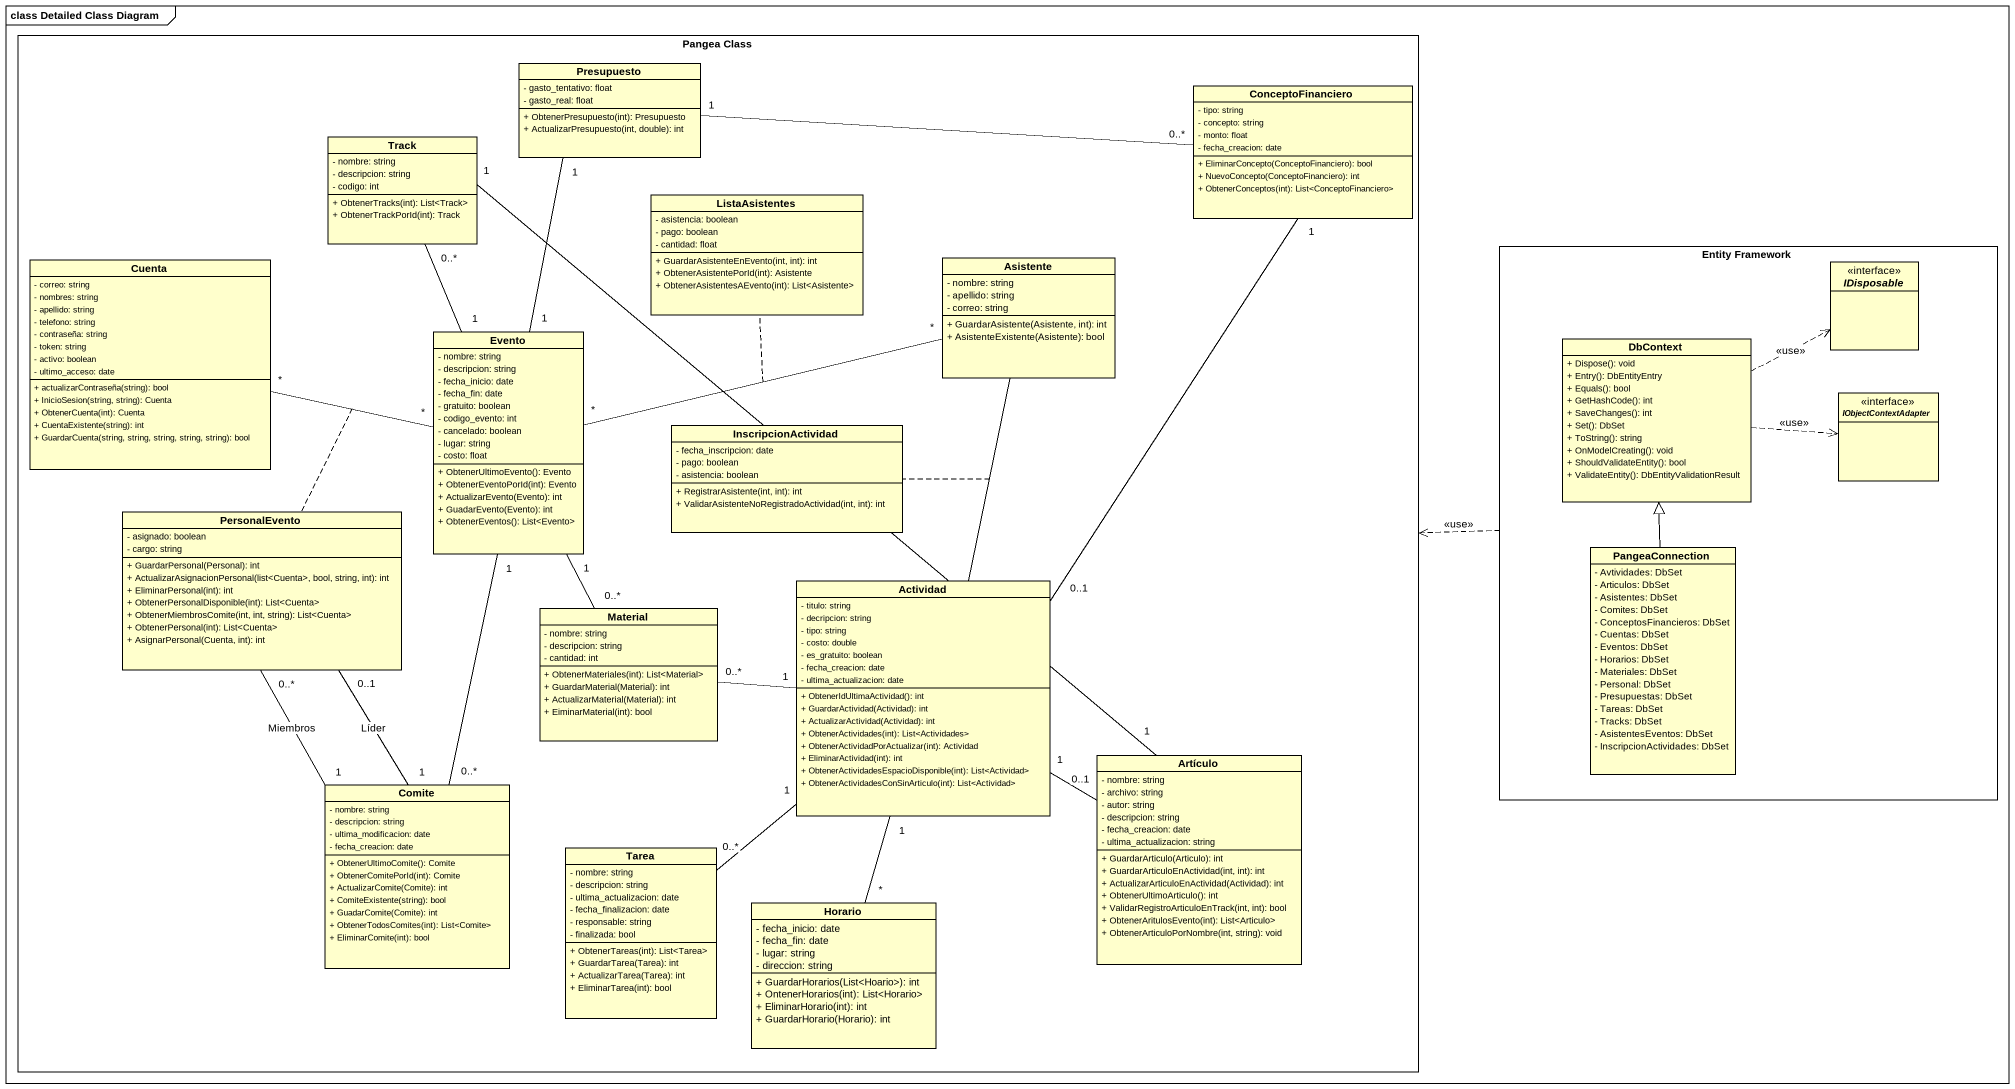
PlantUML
@startuml
mainframe class Detailed Class Diagram
hide circle
hide empty members
skinparam classAttributeIconSize 0
rectangle "Pangea Class" as Pangea_Class {
  class Presupuesto {
    - gasto_tentativo: float
    - gasto_real: float
    + ObtenerPresupuesto(int): Presupuesto
    + ActualizarPresupuesto(int, double): int
  }
  class ConceptoFinanciero {
    - tipo: string
    - concepto: string
    - monto: float
    - fecha_creacion: date
    + EliminarConcepto(ConceptoFinanciero): bool
    + NuevoConcepto(ConceptoFinanciero): int
    + ObtenerConceptos(int): List<ConceptoFinanciero>
  }
  class Track {
    - nombre: string
    - descripcion: string
    - codigo: int
    + ObtenerTracks(int): List<Track>
    + ObtenerTrackPorId(int): Track
  }
  class ListaAsistentes {
    - asistencia: boolean
    - pago: boolean
    - cantidad: float
    + GuardarAsistenteEnEvento(int, int): int
    + ObtenerAsistentePorId(int): Asistente
    + ObtenerAsistentesAEvento(int): List<Asistente>
  }
  class Cuenta {
    - correo: string
    - nombres: string
    - apellido: string
    - telefono: string
    - contraseña: string
    - token: string
    - activo: boolean
    - ultimo_acceso: date
    + actualizarContraseña(string): bool
    + InicioSesion(string, string): Cuenta
    + ObtenerCuenta(int): Cuenta
    + CuentaExistente(string): int
    + GuardarCuenta(string, string, string, string, string): bool
  }
  class Asistente {
    - nombre: string
    - apellido: string
    - correo: string
    + GuardarAsistente(Asistente, int): int
    + AsistenteExistente(Asistente): bool
  }
  class Evento {
    - nombre: string
    - descripcion: string
    - fecha_inicio: date
    - fecha_fin: date
    - gratuito: boolean
    - codigo_evento: int
    - cancelado: boolean
    - lugar: string
    - costo: float
    + ObtenerUltimoEvento(): Evento
    + ObtenerEventoPorId(int): Evento
    + ActualizarEvento(Evento): int
    + GuadarEvento(Evento): int
    + ObtenerEventos(): List<Evento>
  }
  class InscripcionActividad {
    - fecha_inscripcion: date
    - pago: boolean
    - asistencia: boolean
    + RegistrarAsistente(int, int): int
    + ValidarAsistenteNoRegistradoActividad(int, int): int
  }
  class PersonalEvento {
    - asignado: boolean
    - cargo: string
    + GuardarPersonal(Personal): int
    + ActualizarAsignacionPersonal(list<Cuenta>, bool, string, int): int
    + EliminarPersonal(int): int
    + ObtenerPersonalDisponible(int): List<Cuenta>
    + ObtenerMiembrosComite(int, int, string): List<Cuenta>
    + ObtenerPersonal(int): List<Cuenta>
    + AsignarPersonal(Cuenta, int): int
  }
  class Material {
    - nombre: string
    - descripcion: string
    - cantidad: int
    + ObtenerMateriales(int): List<Material>
    + GuardarMaterial(Material): int
    + ActualizarMaterial(Material): int
    + EiminarMaterial(int): bool
  }
  class Actividad {
    - titulo: string
    - decripcion: string
    - tipo: string
    - costo: double
    - es_gratuito: boolean
    - fecha_creacion: date
    - ultima_actualizacion: date
    + ObtenerIdUltimaActividad(): int
    + GuardarActividad(Actividad): int
    + ActualizarActividad(Actividad): int
    + ObtenerActividades(int): List<Actividades>
    + ObtenerActividadPorActualizar(int): Actividad
    + EliminarActividad(int): int
    + ObtenerActividadesEspacioDisponible(int): List<Actividad>
    + ObtenerActividadesConSinArticulo(int): List<Actividad>
  }
  class Comite {
    - nombre: string
    - descripcion: string
    - ultima_modificacion: date
    - fecha_creacion: date
    + ObtenerUltimoComite(): Comite
    + ObtenerComitePorId(int): Comite
    + ActualizarComite(Comite): int
    + ComiteExistente(string): bool
    + GuadarComite(Comite): int
    + ObtenerTodosComites(int): List<Comite>
    + EliminarComite(int): bool
  }
  class Artículo {
    - nombre: string
    - archivo: string
    - autor: string
    - descripcion: string
    - fecha_creacion: date
    - ultima_actualizacion: string
    + GuardarArticulo(Articulo): int
    + GuardarArticuloEnActividad(int, int): int
    + ActualizarArticuloEnActividad(Actividad): int
    + ObtenerUltimoArticulo(): int
    + ValidarRegistroArticuloEnTrack(int, int): bool
    + ObtenerAritulosEvento(int): List<Articulo>
    + ObtenerArticuloPorNombre(int, string): void
  }
  class Tarea {
    - nombre: string
    - descripcion: string
    - ultima_actualizacion: date
    - fecha_finalizacion: date
    - responsable: string
    - finalizada: bool
    + ObtenerTareas(int): List<Tarea>
    + GuardarTarea(Tarea): int
    + ActualizarTarea(Tarea): int
    + EliminarTarea(int): bool
  }
  class Horario {
    - fecha_inicio: date
    - fecha_fin: date
    - lugar: string
    - direccion: string
    + GuardarHorarios(List<Hoario>): int
    + OntenerHorarios(int): List<Horario>
    + EliminarHorario(int): int
    + GuardarHorario(Horario): int
  }
}
rectangle "Entity Framework" as Entity_Framework {
  interface IDisposable
  class DbContext {
    + Dispose(): void
    + Entry(): DbEntityEntry
    + Equals(): bool
    + GetHashCode(): int
    + SaveChanges(): int
    + Set(): DbSet
    + ToString(): string
    + OnModelCreating(): void
    + ShouldValidateEntity(): bool
    + ValidateEntity(): DbEntityValidationResult
  }
  interface IObjectContextAdapter
  class PangeaConnection {
    - Avtividades: DbSet
    - Articulos: DbSet
    - Asistentes: DbSet
    - Comites: DbSet
    - ConceptosFinancieros: DbSet
    - Cuentas: DbSet
    - Eventos: DbSet
    - Horarios: DbSet
    - Materiales: DbSet
    - Personal: DbSet
    - Presupuestas: DbSet
    - Tareas: DbSet
    - Tracks: DbSet
    - AsistentesEventos: DbSet
    - InscripcionActividades: DbSet
  }
}
ConceptoFinanciero "0..*" -left- "1" Presupuesto
ConceptoFinanciero "1" -- "0..1" Actividad
Track "1" -- "1" Artículo
Entity_Framework .left.> Pangea_Class : <<use>>
Cuenta "*" -right- "*" Evento
(Cuenta, Evento) .. PersonalEvento
Evento "1" -up- "1" Presupuesto
Evento "1" -up- "0..*" Track
Evento "*" -right- "*" Asistente
(Evento, Asistente) .. ListaAsistentes
Evento "1" -- "0..*" Material
Evento "1" -- "0..*" Comite
DbContext .right.> IDisposable : <<use>>
DbContext .right.> IObjectContextAdapter : <<use>>
PersonalEvento "0..*" -- "1" Comite : Miembros
PangeaConnection -up-|> DbContext
Actividad -up- Asistente
(Actividad, Asistente) .. InscripcionActividad
Actividad "1" -left- "0..*" Material
Actividad "1" -- "0..*" Tarea
Actividad "1" -- "*" Horario
Comite "1" -up- "0..1" PersonalEvento : Líder
Artículo "0..1" -left- "1" Actividad
@enduml
